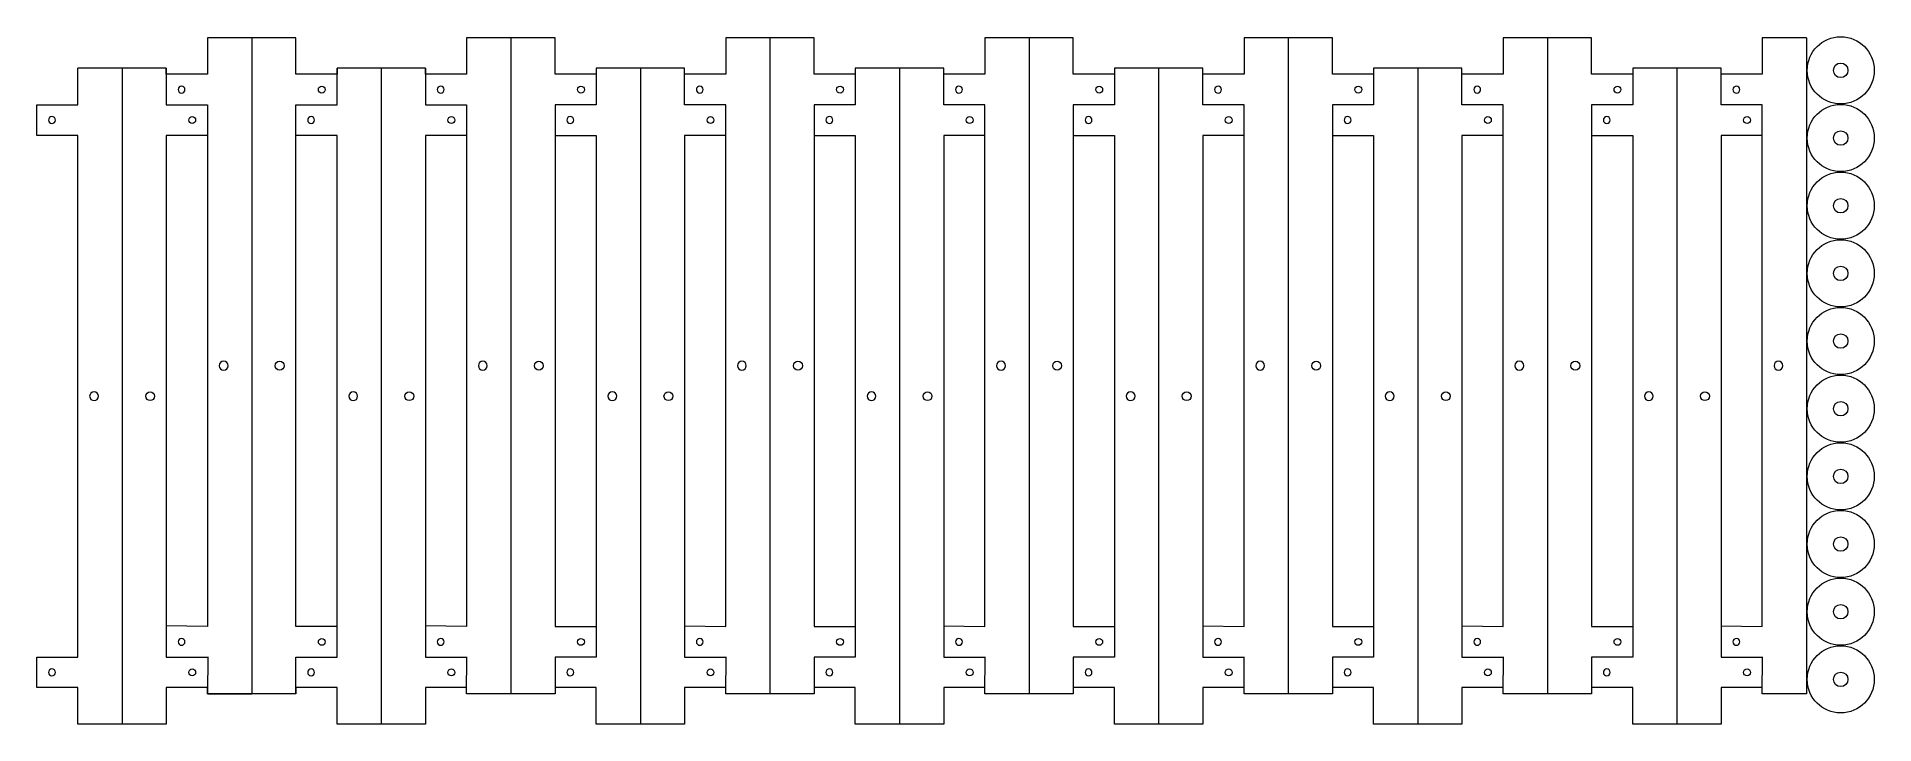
# Model space of a CAD drawing. Header units: millimetres. Extents: x -301 to 302, y -149 to 76.
import ezdxf

# ---------------------------------------------------------------- set-up
doc = ezdxf.new("R2010")
doc.units = ezdxf.units.MM
doc.header["$MEASUREMENT"] = 0
doc.layers.add('Layer 1', color=7, linetype='Continuous')

msp = doc.modelspace()

# ---------------------------------------------------------------- linework, layer by layer
at = {"layer": 'Layer 1', "color": 175, "lineweight": 18}
for points in [[(279.2898, 75.5376), (264.7898, 75.5376), (264.7898, 63.5376), (251.2898, 63.5376), (251.2898, 65.5376), (222.2898, 65.5376), (222.2898, 63.5376), (208.7898, 63.5376), (208.7898, 75.5376), (179.7898, 75.5376), (179.7898, 63.5376), (166.2898, 63.5376), (166.2898, 65.5376), (137.2898, 65.5376), (137.2898, 63.5376), (123.7898, 63.5376), (123.7898, 75.5376), (94.7898, 75.5376), (94.7898, 63.5376), (81.2898, 63.5376), (81.2898, 65.5376), (52.2898, 65.5376), (52.2898, 63.5376), (38.7898, 63.5376), (38.7898, 75.5376), (9.7898, 75.5376), (9.7898, 63.5376), (-3.7102, 63.5376), (-3.7102, 65.5376), (-32.7102, 65.5376), (-32.7102, 63.5376), (-46.2102, 63.5376), (-46.2102, 75.5376), (-75.2102, 75.5376), (-75.2102, 63.5376), (-88.7102, 63.5376), (-88.7102, 65.5376), (-117.7102, 65.5376), (-117.7102, 63.5376), (-131.2102, 63.5376), (-131.2102, 75.5376), (-160.2102, 75.5376), (-160.2102, 63.5376), (-173.7102, 63.5376), (-173.7102, 65.5376), (-202.7102, 65.5376), (-202.7102, 63.5376), (-216.2102, 63.5376), (-216.2102, 75.5376), (-245.2102, 75.5376), (-245.2102, 63.5376), (-258.7102, 63.5376), (-258.7102, 65.5376), (-287.7102, 65.5376)], [(279.2898, -139.4624), (264.7898, -139.4624), (264.7898, -137.4624), (251.2898, -137.4624), (251.2898, -149.4624), (222.2898, -149.4624), (222.2898, -137.4624), (208.7898, -137.4624), (208.7898, -139.4624), (179.7898, -139.4624), (179.7898, -137.4624), (166.2898, -137.4624), (166.2898, -149.4624), (137.2898, -149.4624), (137.2898, -137.4624), (123.7898, -137.4624), (123.7898, -139.4624), (94.7898, -139.4624), (94.7898, -137.4624), (81.2898, -137.4624), (81.2898, -149.4624), (52.2898, -149.4624), (52.2898, -137.4624), (38.7898, -137.4624), (38.7898, -139.4624), (9.7898, -139.4624), (9.7898, -137.4624), (-3.7102, -137.4624), (-3.7102, -149.4624), (-32.7102, -149.4624), (-32.7102, -137.4624), (-46.2102, -137.4624), (-46.2102, -139.4624), (-75.2102, -139.4624), (-75.2102, -137.4624), (-88.7102, -137.4624), (-88.7102, -149.4624), (-117.7102, -149.4624), (-117.7102, -137.4624), (-131.2102, -137.4624), (-131.2102, -139.4624), (-160.2102, -139.4624), (-160.2102, -137.4624), (-173.7102, -137.4624), (-173.7102, -149.4624), (-202.7102, -149.4624), (-202.7102, -137.4624), (-216.2102, -137.4624), (-216.2102, -139.4624), (-245.2102, -139.4624), (-245.2102, -137.4624), (-258.7102, -137.4624), (-258.7102, -149.4624), (-287.7102, -149.4624), (-287.7102, -137.4624), (-301.2102, -137.4624)]]:
    msp.add_lwpolyline(points, dxfattribs=at)
at = {"layer": 'Layer 1', "color": 114, "lineweight": 9}
for points in [[(-230.7102, 75.5376), (-230.7102, -139.4624)], [(-145.7102, 75.5376), (-145.7102, -139.4624)], [(-60.7102, 75.5376), (-60.7102, -139.4624)], [(24.2898, 75.5376), (24.2898, -139.4624)], [(109.2898, 75.5376), (109.2898, -139.4624)], [(194.2898, 75.5376), (194.2898, -139.4624)], [(279.2898, 75.5376), (279.2898, -139.4624)], [(-301.2102, -137.4624), (-301.2102, -127.4623), (-287.7102, -127.4624), (-287.7102, 43.5376), (-301.2102, 43.5376), (-301.2102, 53.5376), (-287.7102, 53.5376), (-287.7102, 65.5376)], [(-273.2102, 65.5376), (-273.2102, -149.4624)], [(-258.7102, 65.5376), (-258.7102, 53.5376), (-245.2102, 53.5376), (-245.2102, -117.4624), (-258.7835, -117.1643)], [(-202.7102, -117.4624), (-216.2102, -117.4624), (-216.2102, 53.5376), (-202.7102, 53.5376), (-202.7102, 65.5376)], [(-188.2102, 65.5376), (-188.2102, -149.4624)], [(-173.7102, 65.5376), (-173.7102, 53.5376), (-160.2102, 53.5376), (-160.2102, -117.4624), (-173.7835, -117.1643)], [(-117.7102, 65.5376), (-117.7102, 53.5376), (-131.2102, 53.5376), (-131.2102, -117.4624), (-117.7102, -117.4624)], [(-103.2102, 65.5376), (-103.2102, -149.4624)], [(-88.7835, -117.1643), (-75.2102, -117.4624), (-75.2102, 53.5376), (-88.7102, 53.5376), (-88.7102, 65.5376)], [(-32.7102, 65.5376), (-32.7102, 53.5376), (-46.2102, 53.5376), (-46.2102, -117.4624), (-32.7102, -117.4624)], [(-18.2102, 65.5376), (-18.2102, -149.4624)], [(-3.7835, -117.1643), (9.7898, -117.4624), (9.7898, 53.5376), (-3.7102, 53.5376), (-3.7102, 65.5376)], [(52.2898, 65.5376), (52.2898, 53.5376), (38.7898, 53.5376), (38.7898, -117.4624), (52.2898, -117.4624)], [(66.7898, 65.5376), (66.7898, -149.4624)], [(81.2165, -117.1643), (94.7898, -117.4624), (94.7898, 53.5376), (81.2898, 53.5376), (81.2898, 65.5376)], [(137.2898, 65.5376), (137.2898, 53.5376), (123.7898, 53.5376), (123.7898, -117.4624), (137.2898, -117.4624)], [(151.7898, 65.5376), (151.7898, -149.4624)], [(166.2165, -117.1643), (179.7898, -117.4624), (179.7898, 53.5376), (166.2898, 53.5376), (166.2898, 65.5376)], [(222.2898, 65.5376), (222.2898, 53.5376), (208.7898, 53.5376), (208.7898, -117.4624), (222.2898, -117.4624)], [(251.2165, -117.1643), (264.7898, -117.4624), (264.7898, 53.5376), (251.2898, 53.5376), (251.2898, 65.5376), (236.7898, 65.5376)], [(236.7898, 65.5376), (236.7898, -149.4624)], [(-245.2102, 43.5376), (-258.7102, 43.5376), (-258.7102, -127.4624), (-245.2102, -127.4624)], [(-216.2102, -139.4624), (-216.2102, -127.4623), (-202.7102, -127.4624), (-202.7102, 43.5376), (-216.2102, 43.5376)], [(-160.2102, 43.5376), (-173.7102, 43.5376), (-173.7102, -127.4624), (-160.2102, -127.4624)], [(-131.2102, 43.5376), (-117.7102, 43.5376), (-117.7102, -127.4624), (-131.2102, -127.4623), (-131.2102, -139.4624)], [(-75.2102, 43.5376), (-88.7102, 43.5376), (-88.7102, -127.4624), (-75.2102, -127.4624)], [(-46.2102, 43.5376), (-32.7102, 43.5376), (-32.7102, -127.4624), (-46.2102, -127.4623), (-46.2102, -139.4624)], [(9.7898, 43.5376), (-3.7102, 43.5376), (-3.7102, -127.4624), (9.7898, -127.4624)], [(38.7898, 43.5376), (52.2898, 43.5376), (52.2898, -127.4624), (38.7898, -127.4623), (38.7898, -139.4624)], [(94.7898, 43.5376), (81.2898, 43.5376), (81.2898, -127.4624), (94.7898, -127.4624)], [(123.7898, 43.5376), (137.2898, 43.5376), (137.2898, -127.4624), (123.7898, -127.4623), (123.7898, -139.4624)], [(179.7898, 43.5376), (166.2898, 43.5376), (166.2898, -127.4624), (179.7898, -127.4624)], [(208.7898, 43.5376), (222.2898, 43.5376), (222.2898, -127.4624), (208.7898, -127.4623), (208.7898, -139.4624)], [(264.7898, 43.5376), (251.2898, 43.5376), (251.2898, -127.4624), (264.7898, -127.4624)], [(-245.102, -127.421), (-245.2102, -139.4624), (-230.7102, -139.4624)], [(-160.2102, -139.4624), (-160.102, -127.421)], [(-75.2102, -139.4624), (-75.102, -127.421)], [(9.7898, -139.4624), (9.898, -127.421)], [(94.7898, -139.4624), (94.898, -127.421)], [(179.7898, -139.4624), (179.898, -127.421)], [(264.7898, -139.4624), (264.898, -127.421)]]:
    msp.add_lwpolyline(points, dxfattribs=at)
at = {"layer": 'Layer 1', "lineweight": 9}
for points in [[(301.5228, 64.8422), (301.5228, 70.9174), (296.5979, 75.8422), (290.5228, 75.8422), (284.4477, 75.8422), (279.5228, 70.9174), (279.5228, 64.8423), (279.5228, 58.7671), (284.4476, 53.8423), (290.5228, 53.8422), (296.5979, 53.8422), (301.5228, 58.767), (301.5228, 64.8422)], [(301.5228, 42.6638), (301.5228, 48.739), (296.5979, 53.6638), (290.5228, 53.6638), (284.4477, 53.6638), (279.5228, 48.739), (279.5228, 42.6639), (279.5228, 36.5887), (284.4476, 31.6639), (290.5228, 31.6638), (296.5979, 31.6638), (301.5228, 36.5886), (301.5228, 42.6638)], [(301.5228, 20.4854), (301.5228, 26.5606), (296.5979, 31.4854), (290.5228, 31.4854), (284.4477, 31.4854), (279.5228, 26.5606), (279.5228, 20.4855), (279.5228, 14.4103), (284.4476, 9.4855), (290.5228, 9.4854), (296.5979, 9.4854), (301.5228, 14.4102), (301.5228, 20.4854)], [(301.5228, -1.693), (301.5228, 4.3822), (296.5979, 9.307), (290.5228, 9.307), (284.4477, 9.307), (279.5228, 4.3822), (279.5228, -1.6929), (279.5228, -7.7681), (284.4476, -12.6929), (290.5228, -12.693), (296.5979, -12.693), (301.5228, -7.7682), (301.5228, -1.693)], [(301.5228, -23.8714), (301.5228, -17.7962), (296.5979, -12.8714), (290.5228, -12.8714), (284.4477, -12.8714), (279.5228, -17.7962), (279.5228, -23.8713), (279.5228, -29.9465), (284.4476, -34.8713), (290.5228, -34.8714), (296.5979, -34.8714), (301.5228, -29.9466), (301.5228, -23.8714)], [(301.5228, -46.0498), (301.5228, -39.9746), (296.5979, -35.0498), (290.5228, -35.0498), (284.4477, -35.0498), (279.5228, -39.9746), (279.5228, -46.0497), (279.5228, -52.1249), (284.4476, -57.0497), (290.5228, -57.0498), (296.5979, -57.0498), (301.5228, -52.125), (301.5228, -46.0498)], [(301.5228, -68.2282), (301.5228, -62.153), (296.5979, -57.2282), (290.5228, -57.2282), (284.4477, -57.2282), (279.5228, -62.153), (279.5228, -68.2281), (279.5228, -74.3033), (284.4476, -79.2281), (290.5228, -79.2282), (296.5979, -79.2282), (301.5228, -74.3034), (301.5228, -68.2282)], [(301.5228, -90.4066), (301.5228, -84.3314), (296.5979, -79.4066), (290.5228, -79.4066), (284.4477, -79.4066), (279.5228, -84.3314), (279.5228, -90.4065), (279.5228, -96.4817), (284.4476, -101.4065), (290.5228, -101.4066), (296.5979, -101.4066), (301.5228, -96.4818), (301.5228, -90.4066)], [(301.5228, -112.585), (301.5228, -106.5098), (296.5979, -101.585), (290.5228, -101.585), (284.4477, -101.585), (279.5228, -106.5098), (279.5228, -112.5849), (279.5228, -118.6601), (284.4476, -123.5849), (290.5228, -123.585), (296.5979, -123.585), (301.5228, -118.6602), (301.5228, -112.585)], [(301.5228, -134.7634), (301.5228, -128.6882), (296.5979, -123.7634), (290.5228, -123.7634), (284.4477, -123.7634), (279.5228, -128.6882), (279.5228, -134.7633), (279.5228, -140.8385), (284.4476, -145.7633), (290.5228, -145.7634), (296.5979, -145.7634), (301.5228, -140.8386), (301.5228, -134.7634)]]:
    msp.add_open_spline(points, degree=3, knots=[0, 0, 0, 0, 1, 1, 1, 2, 2, 2, 3, 3, 3, 4, 4, 4, 4], dxfattribs=at)
at = {"layer": 'Layer 1', "color": 240, "lineweight": 9}
for points in [[(292.8978, 64.8422), (292.8978, 66.1539), (291.8345, 67.2172), (290.5228, 67.2172), (289.2111, 67.2172), (288.1478, 66.1539), (288.1478, 64.8422), (288.1478, 63.5306), (289.2111, 62.4672), (290.5228, 62.4672), (291.8345, 62.4672), (292.8978, 63.5305), (292.8978, 64.8422)], [(-253.7102, 59.6626), (-253.0888, 59.6626), (-252.5852, 59.159), (-252.5852, 58.5376), (-252.5852, 57.9163), (-253.0889, 57.4126), (-253.7102, 57.4126), (-254.3315, 57.4126), (-254.8352, 57.9163), (-254.8352, 58.5377), (-254.8352, 59.159), (-254.3315, 59.6626), (-253.7102, 59.6626)], [(-207.7102, 59.6626), (-208.3315, 59.6626), (-208.8352, 59.159), (-208.8352, 58.5376), (-208.8352, 57.9163), (-208.3315, 57.4126), (-207.7102, 57.4126), (-207.0889, 57.4126), (-206.5852, 57.9163), (-206.5852, 58.5376), (-206.5852, 59.159), (-207.0889, 59.6626), (-207.7102, 59.6626)], [(-168.7102, 59.6626), (-168.0888, 59.6626), (-167.5852, 59.159), (-167.5852, 58.5376), (-167.5852, 57.9163), (-168.0889, 57.4126), (-168.7102, 57.4126), (-169.3315, 57.4126), (-169.8352, 57.9163), (-169.8352, 58.5377), (-169.8352, 59.159), (-169.3315, 59.6626), (-168.7102, 59.6626)], [(-122.7102, 59.6626), (-123.3315, 59.6626), (-123.8352, 59.159), (-123.8352, 58.5376), (-123.8352, 57.9163), (-123.3315, 57.4126), (-122.7102, 57.4126), (-122.0889, 57.4126), (-121.5852, 57.9163), (-121.5852, 58.5376), (-121.5852, 59.159), (-122.0889, 59.6626), (-122.7102, 59.6626)], [(-83.7102, 59.6626), (-83.0888, 59.6626), (-82.5852, 59.159), (-82.5852, 58.5376), (-82.5852, 57.9163), (-83.0889, 57.4126), (-83.7102, 57.4126), (-84.3315, 57.4126), (-84.8352, 57.9163), (-84.8352, 58.5377), (-84.8352, 59.159), (-84.3315, 59.6626), (-83.7102, 59.6626)], [(-37.7102, 59.6626), (-38.3315, 59.6626), (-38.8352, 59.159), (-38.8352, 58.5376), (-38.8352, 57.9163), (-38.3315, 57.4126), (-37.7102, 57.4126), (-37.0889, 57.4126), (-36.5852, 57.9163), (-36.5852, 58.5376), (-36.5852, 59.159), (-37.0889, 59.6626), (-37.7102, 59.6626)], [(1.2898, 59.6626), (1.9112, 59.6626), (2.4148, 59.159), (2.4148, 58.5376), (2.4148, 57.9163), (1.9111, 57.4126), (1.2898, 57.4126), (0.6685, 57.4126), (0.1648, 57.9163), (0.1648, 58.5377), (0.1648, 59.159), (0.6685, 59.6626), (1.2898, 59.6626)], [(47.2898, 59.6626), (46.6685, 59.6626), (46.1648, 59.159), (46.1648, 58.5376), (46.1648, 57.9163), (46.6685, 57.4126), (47.2898, 57.4126), (47.9111, 57.4126), (48.4148, 57.9163), (48.4148, 58.5376), (48.4148, 59.159), (47.9111, 59.6626), (47.2898, 59.6626)], [(86.2898, 59.6626), (86.9112, 59.6626), (87.4148, 59.159), (87.4148, 58.5376), (87.4148, 57.9163), (86.9111, 57.4126), (86.2898, 57.4126), (85.6685, 57.4126), (85.1648, 57.9163), (85.1648, 58.5377), (85.1648, 59.159), (85.6685, 59.6626), (86.2898, 59.6626)], [(132.2898, 59.6626), (131.6685, 59.6626), (131.1648, 59.159), (131.1648, 58.5376), (131.1648, 57.9163), (131.6685, 57.4126), (132.2898, 57.4126), (132.9111, 57.4126), (133.4148, 57.9163), (133.4148, 58.5376), (133.4148, 59.159), (132.9111, 59.6626), (132.2898, 59.6626)], [(171.2898, 59.6626), (171.9112, 59.6626), (172.4148, 59.159), (172.4148, 58.5376), (172.4148, 57.9163), (171.9111, 57.4126), (171.2898, 57.4126), (170.6685, 57.4126), (170.1648, 57.9163), (170.1648, 58.5377), (170.1648, 59.159), (170.6685, 59.6626), (171.2898, 59.6626)], [(217.2898, 59.6626), (216.6685, 59.6626), (216.1648, 59.159), (216.1648, 58.5376), (216.1648, 57.9163), (216.6685, 57.4126), (217.2898, 57.4126), (217.9111, 57.4126), (218.4148, 57.9163), (218.4148, 58.5376), (218.4148, 59.159), (217.9111, 59.6626), (217.2898, 59.6626)], [(256.2898, 59.6626), (256.9112, 59.6626), (257.4148, 59.159), (257.4148, 58.5376), (257.4148, 57.9163), (256.9111, 57.4126), (256.2898, 57.4126), (255.6685, 57.4126), (255.1648, 57.9163), (255.1648, 58.5377), (255.1648, 59.159), (255.6685, 59.6626), (256.2898, 59.6626)], [(-296.2102, 49.6626), (-295.5888, 49.6626), (-295.0852, 49.159), (-295.0852, 48.5376), (-295.0852, 47.9163), (-295.5889, 47.4126), (-296.2102, 47.4126), (-296.8315, 47.4126), (-297.3352, 47.9163), (-297.3352, 48.5377), (-297.3352, 49.159), (-296.8315, 49.6626), (-296.2102, 49.6626)], [(-250.2102, 49.6626), (-250.8315, 49.6626), (-251.3352, 49.159), (-251.3352, 48.5376), (-251.3352, 47.9163), (-250.8315, 47.4126), (-250.2102, 47.4126), (-249.5889, 47.4126), (-249.0852, 47.9163), (-249.0852, 48.5376), (-249.0852, 49.159), (-249.5889, 49.6626), (-250.2102, 49.6626)], [(-211.2102, 49.6626), (-210.5888, 49.6626), (-210.0852, 49.159), (-210.0852, 48.5376), (-210.0852, 47.9163), (-210.5889, 47.4126), (-211.2102, 47.4126), (-211.8315, 47.4126), (-212.3352, 47.9163), (-212.3352, 48.5377), (-212.3352, 49.159), (-211.8315, 49.6626), (-211.2102, 49.6626)], [(-165.2102, 49.6626), (-165.8315, 49.6626), (-166.3352, 49.159), (-166.3352, 48.5376), (-166.3352, 47.9163), (-165.8315, 47.4126), (-165.2102, 47.4126), (-164.5889, 47.4126), (-164.0852, 47.9163), (-164.0852, 48.5376), (-164.0852, 49.159), (-164.5889, 49.6626), (-165.2102, 49.6626)], [(-126.2102, 49.6626), (-125.5888, 49.6626), (-125.0852, 49.159), (-125.0852, 48.5376), (-125.0852, 47.9163), (-125.5889, 47.4126), (-126.2102, 47.4126), (-126.8315, 47.4126), (-127.3352, 47.9163), (-127.3352, 48.5377), (-127.3352, 49.159), (-126.8315, 49.6626), (-126.2102, 49.6626)], [(-80.2102, 49.6626), (-80.8315, 49.6626), (-81.3352, 49.159), (-81.3352, 48.5376), (-81.3352, 47.9163), (-80.8315, 47.4126), (-80.2102, 47.4126), (-79.5889, 47.4126), (-79.0852, 47.9163), (-79.0852, 48.5376), (-79.0852, 49.159), (-79.5889, 49.6626), (-80.2102, 49.6626)], [(-41.2102, 49.6626), (-40.5888, 49.6626), (-40.0852, 49.159), (-40.0852, 48.5376), (-40.0852, 47.9163), (-40.5889, 47.4126), (-41.2102, 47.4126), (-41.8315, 47.4126), (-42.3352, 47.9163), (-42.3352, 48.5377), (-42.3352, 49.159), (-41.8315, 49.6626), (-41.2102, 49.6626)], [(4.7898, 49.6626), (4.1685, 49.6626), (3.6648, 49.159), (3.6648, 48.5376), (3.6648, 47.9163), (4.1685, 47.4126), (4.7898, 47.4126), (5.4111, 47.4126), (5.9148, 47.9163), (5.9148, 48.5376), (5.9148, 49.159), (5.4111, 49.6626), (4.7898, 49.6626)], [(43.7898, 49.6626), (44.4112, 49.6626), (44.9148, 49.159), (44.9148, 48.5376), (44.9148, 47.9163), (44.4111, 47.4126), (43.7898, 47.4126), (43.1685, 47.4126), (42.6648, 47.9163), (42.6648, 48.5377), (42.6648, 49.159), (43.1685, 49.6626), (43.7898, 49.6626)], [(89.7898, 49.6626), (89.1685, 49.6626), (88.6648, 49.159), (88.6648, 48.5376), (88.6648, 47.9163), (89.1685, 47.4126), (89.7898, 47.4126), (90.4111, 47.4126), (90.9148, 47.9163), (90.9148, 48.5376), (90.9148, 49.159), (90.4111, 49.6626), (89.7898, 49.6626)], [(128.7898, 49.6626), (129.4112, 49.6626), (129.9148, 49.159), (129.9148, 48.5376), (129.9148, 47.9163), (129.4111, 47.4126), (128.7898, 47.4126), (128.1685, 47.4126), (127.6648, 47.9163), (127.6648, 48.5377), (127.6648, 49.159), (128.1685, 49.6626), (128.7898, 49.6626)], [(174.7898, 49.6626), (174.1685, 49.6626), (173.6648, 49.159), (173.6648, 48.5376), (173.6648, 47.9163), (174.1685, 47.4126), (174.7898, 47.4126), (175.4111, 47.4126), (175.9148, 47.9163), (175.9148, 48.5376), (175.9148, 49.159), (175.4111, 49.6626), (174.7898, 49.6626)], [(213.7898, 49.6626), (214.4112, 49.6626), (214.9148, 49.159), (214.9148, 48.5376), (214.9148, 47.9163), (214.4111, 47.4126), (213.7898, 47.4126), (213.1685, 47.4126), (212.6648, 47.9163), (212.6648, 48.5377), (212.6648, 49.159), (213.1685, 49.6626), (213.7898, 49.6626)], [(259.7898, 49.6626), (259.1685, 49.6626), (258.6648, 49.159), (258.6648, 48.5376), (258.6648, 47.9163), (259.1685, 47.4126), (259.7898, 47.4126), (260.4111, 47.4126), (260.9148, 47.9163), (260.9148, 48.5376), (260.9148, 49.159), (260.4111, 49.6626), (259.7898, 49.6626)], [(292.8978, 42.6638), (292.8978, 43.9755), (291.8345, 45.0388), (290.5228, 45.0388), (289.2111, 45.0388), (288.1478, 43.9755), (288.1478, 42.6638), (288.1478, 41.3522), (289.2111, 40.2888), (290.5228, 40.2888), (291.8345, 40.2888), (292.8978, 41.3521), (292.8978, 42.6638)], [(292.8978, 20.4854), (292.8978, 21.7971), (291.8345, 22.8604), (290.5228, 22.8604), (289.2111, 22.8604), (288.1478, 21.7971), (288.1478, 20.4854), (288.1478, 19.1738), (289.2111, 18.1104), (290.5228, 18.1104), (291.8345, 18.1104), (292.8978, 19.1737), (292.8978, 20.4854)], [(292.8978, -1.693), (292.8978, -0.3813), (291.8345, 0.682), (290.5228, 0.682), (289.2111, 0.682), (288.1478, -0.3813), (288.1478, -1.693), (288.1478, -3.0046), (289.2111, -4.068), (290.5228, -4.068), (291.8345, -4.068), (292.8978, -3.0047), (292.8978, -1.693)], [(292.8978, -23.8714), (292.8978, -22.5597), (291.8345, -21.4964), (290.5228, -21.4964), (289.2111, -21.4964), (288.1478, -22.5597), (288.1478, -23.8714), (288.1478, -25.183), (289.2111, -26.2464), (290.5228, -26.2464), (291.8345, -26.2464), (292.8978, -25.1831), (292.8978, -23.8714)], [(-239.9063, -30.5124), (-239.1055, -30.5124), (-238.4563, -31.1616), (-238.4563, -31.9624), (-238.4563, -32.7632), (-239.1055, -33.4124), (-239.9063, -33.4124), (-240.7071, -33.4124), (-241.3563, -32.7632), (-241.3563, -31.9624), (-241.3563, -31.1616), (-240.7071, -30.5124), (-239.9063, -30.5124)], [(-221.5141, -30.5124), (-222.3149, -30.5124), (-222.9641, -31.1616), (-222.9641, -31.9624), (-222.9641, -32.7632), (-222.3149, -33.4124), (-221.5141, -33.4124), (-220.7133, -33.4124), (-220.0641, -32.7632), (-220.0641, -31.9624), (-220.0641, -31.1616), (-220.7133, -30.5124), (-221.5141, -30.5124)], [(-154.9063, -30.5124), (-154.1055, -30.5124), (-153.4563, -31.1616), (-153.4563, -31.9624), (-153.4563, -32.7632), (-154.1055, -33.4124), (-154.9063, -33.4124), (-155.7071, -33.4124), (-156.3563, -32.7632), (-156.3563, -31.9624), (-156.3563, -31.1616), (-155.7071, -30.5124), (-154.9063, -30.5124)], [(-136.5141, -30.5124), (-137.3149, -30.5124), (-137.9641, -31.1616), (-137.9641, -31.9624), (-137.9641, -32.7632), (-137.3149, -33.4124), (-136.5141, -33.4124), (-135.7133, -33.4124), (-135.0641, -32.7632), (-135.0641, -31.9624), (-135.0641, -31.1616), (-135.7133, -30.5124), (-136.5141, -30.5124)], [(-69.9063, -30.5124), (-69.1055, -30.5124), (-68.4563, -31.1616), (-68.4563, -31.9624), (-68.4563, -32.7632), (-69.1055, -33.4124), (-69.9063, -33.4124), (-70.7071, -33.4124), (-71.3563, -32.7632), (-71.3563, -31.9624), (-71.3563, -31.1616), (-70.7071, -30.5124), (-69.9063, -30.5124)], [(-51.5141, -30.5124), (-52.3149, -30.5124), (-52.9641, -31.1616), (-52.9641, -31.9624), (-52.9641, -32.7632), (-52.3149, -33.4124), (-51.5141, -33.4124), (-50.7133, -33.4124), (-50.0641, -32.7632), (-50.0641, -31.9624), (-50.0641, -31.1616), (-50.7133, -30.5124), (-51.5141, -30.5124)], [(15.0937, -30.5124), (15.8945, -30.5124), (16.5437, -31.1616), (16.5437, -31.9624), (16.5437, -32.7632), (15.8945, -33.4124), (15.0937, -33.4124), (14.2929, -33.4124), (13.6437, -32.7632), (13.6437, -31.9624), (13.6437, -31.1616), (14.2929, -30.5124), (15.0937, -30.5124)], [(33.4859, -30.5124), (32.6851, -30.5124), (32.0359, -31.1616), (32.0359, -31.9624), (32.0359, -32.7632), (32.6851, -33.4124), (33.4859, -33.4124), (34.2867, -33.4124), (34.9359, -32.7632), (34.9359, -31.9624), (34.9359, -31.1616), (34.2867, -30.5124), (33.4859, -30.5124)], [(100.0937, -30.5124), (100.8945, -30.5124), (101.5437, -31.1616), (101.5437, -31.9624), (101.5437, -32.7632), (100.8945, -33.4124), (100.0937, -33.4124), (99.2929, -33.4124), (98.6437, -32.7632), (98.6437, -31.9624), (98.6437, -31.1616), (99.2929, -30.5124), (100.0937, -30.5124)], [(118.4859, -30.5124), (117.6851, -30.5124), (117.0359, -31.1616), (117.0359, -31.9624), (117.0359, -32.7632), (117.6851, -33.4124), (118.4859, -33.4124), (119.2867, -33.4124), (119.9359, -32.7632), (119.9359, -31.9624), (119.9359, -31.1616), (119.2867, -30.5124), (118.4859, -30.5124)], [(185.0937, -30.5124), (185.8945, -30.5124), (186.5437, -31.1616), (186.5437, -31.9624), (186.5437, -32.7632), (185.8945, -33.4124), (185.0937, -33.4124), (184.2929, -33.4124), (183.6437, -32.7632), (183.6437, -31.9624), (183.6437, -31.1616), (184.2929, -30.5124), (185.0937, -30.5124)], [(203.4859, -30.5124), (202.6851, -30.5124), (202.0359, -31.1616), (202.0359, -31.9624), (202.0359, -32.7632), (202.6851, -33.4124), (203.4859, -33.4124), (204.2867, -33.4124), (204.9359, -32.7632), (204.9359, -31.9624), (204.9359, -31.1616), (204.2867, -30.5124), (203.4859, -30.5124)], [(270.0937, -30.5124), (270.8945, -30.5124), (271.5437, -31.1616), (271.5437, -31.9624), (271.5437, -32.7632), (270.8945, -33.4124), (270.0937, -33.4124), (269.2929, -33.4124), (268.6437, -32.7632), (268.6437, -31.9624), (268.6437, -31.1616), (269.2929, -30.5124), (270.0937, -30.5124)], [(-282.4063, -40.5124), (-281.6055, -40.5124), (-280.9563, -41.1616), (-280.9563, -41.9624), (-280.9563, -42.7632), (-281.6055, -43.4124), (-282.4063, -43.4124), (-283.2071, -43.4124), (-283.8563, -42.7632), (-283.8563, -41.9624), (-283.8563, -41.1616), (-283.2071, -40.5124), (-282.4063, -40.5124)], [(-264.0141, -40.5124), (-264.8149, -40.5124), (-265.4641, -41.1616), (-265.4641, -41.9624), (-265.4641, -42.7632), (-264.8149, -43.4124), (-264.0141, -43.4124), (-263.2133, -43.4124), (-262.5641, -42.7632), (-262.5641, -41.9624), (-262.5641, -41.1616), (-263.2133, -40.5124), (-264.0141, -40.5124)], [(-197.4063, -40.5124), (-196.6055, -40.5124), (-195.9563, -41.1616), (-195.9563, -41.9624), (-195.9563, -42.7632), (-196.6055, -43.4124), (-197.4063, -43.4124), (-198.2071, -43.4124), (-198.8563, -42.7632), (-198.8563, -41.9624), (-198.8563, -41.1616), (-198.2071, -40.5124), (-197.4063, -40.5124)], [(-179.0141, -40.5124), (-179.8149, -40.5124), (-180.4641, -41.1616), (-180.4641, -41.9624), (-180.4641, -42.7632), (-179.8149, -43.4124), (-179.0141, -43.4124), (-178.2133, -43.4124), (-177.5641, -42.7632), (-177.5641, -41.9624), (-177.5641, -41.1616), (-178.2133, -40.5124), (-179.0141, -40.5124)], [(-112.4063, -40.5124), (-111.6055, -40.5124), (-110.9563, -41.1616), (-110.9563, -41.9624), (-110.9563, -42.7632), (-111.6055, -43.4124), (-112.4063, -43.4124), (-113.2071, -43.4124), (-113.8563, -42.7632), (-113.8563, -41.9624), (-113.8563, -41.1616), (-113.2071, -40.5124), (-112.4063, -40.5124)], [(-94.0141, -40.5124), (-94.8149, -40.5124), (-95.4641, -41.1616), (-95.4641, -41.9624), (-95.4641, -42.7632), (-94.8149, -43.4124), (-94.0141, -43.4124), (-93.2133, -43.4124), (-92.5641, -42.7632), (-92.5641, -41.9624), (-92.5641, -41.1616), (-93.2133, -40.5124), (-94.0141, -40.5124)], [(-27.4063, -40.5124), (-26.6055, -40.5124), (-25.9563, -41.1616), (-25.9563, -41.9624), (-25.9563, -42.7632), (-26.6055, -43.4124), (-27.4063, -43.4124), (-28.2071, -43.4124), (-28.8563, -42.7632), (-28.8563, -41.9624), (-28.8563, -41.1616), (-28.2071, -40.5124), (-27.4063, -40.5124)], [(-9.0141, -40.5124), (-9.8149, -40.5124), (-10.4641, -41.1616), (-10.4641, -41.9624), (-10.4641, -42.7632), (-9.8149, -43.4124), (-9.0141, -43.4124), (-8.2133, -43.4124), (-7.5641, -42.7632), (-7.5641, -41.9624), (-7.5641, -41.1616), (-8.2133, -40.5124), (-9.0141, -40.5124)], [(57.5937, -40.5124), (58.3945, -40.5124), (59.0437, -41.1616), (59.0437, -41.9624), (59.0437, -42.7632), (58.3945, -43.4124), (57.5937, -43.4124), (56.7929, -43.4124), (56.1437, -42.7632), (56.1437, -41.9624), (56.1437, -41.1616), (56.7929, -40.5124), (57.5937, -40.5124)], [(75.9859, -40.5124), (75.1851, -40.5124), (74.5359, -41.1616), (74.5359, -41.9624), (74.5359, -42.7632), (75.1851, -43.4124), (75.9859, -43.4124), (76.7867, -43.4124), (77.4359, -42.7632), (77.4359, -41.9624), (77.4359, -41.1616), (76.7867, -40.5124), (75.9859, -40.5124)], [(142.5937, -40.5124), (143.3945, -40.5124), (144.0437, -41.1616), (144.0437, -41.9624), (144.0437, -42.7632), (143.3945, -43.4124), (142.5937, -43.4124), (141.7929, -43.4124), (141.1437, -42.7632), (141.1437, -41.9624), (141.1437, -41.1616), (141.7929, -40.5124), (142.5937, -40.5124)], [(160.9859, -40.5124), (160.1851, -40.5124), (159.5359, -41.1616), (159.5359, -41.9624), (159.5359, -42.7632), (160.1851, -43.4124), (160.9859, -43.4124), (161.7867, -43.4124), (162.4359, -42.7632), (162.4359, -41.9624), (162.4359, -41.1616), (161.7867, -40.5124), (160.9859, -40.5124)], [(227.5937, -40.5124), (228.3945, -40.5124), (229.0437, -41.1616), (229.0437, -41.9624), (229.0437, -42.7632), (228.3945, -43.4124), (227.5937, -43.4124), (226.7929, -43.4124), (226.1437, -42.7632), (226.1437, -41.9624), (226.1437, -41.1616), (226.7929, -40.5124), (227.5937, -40.5124)], [(245.9859, -40.5124), (245.1851, -40.5124), (244.5359, -41.1616), (244.5359, -41.9624), (244.5359, -42.7632), (245.1851, -43.4124), (245.9859, -43.4124), (246.7867, -43.4124), (247.4359, -42.7632), (247.4359, -41.9624), (247.4359, -41.1616), (246.7867, -40.5124), (245.9859, -40.5124)], [(292.8978, -46.0498), (292.8978, -44.7381), (291.8345, -43.6748), (290.5228, -43.6748), (289.2111, -43.6748), (288.1478, -44.7381), (288.1478, -46.0498), (288.1478, -47.3614), (289.2111, -48.4248), (290.5228, -48.4248), (291.8345, -48.4248), (292.8978, -47.3615), (292.8978, -46.0498)], [(292.8978, -68.2282), (292.8978, -66.9165), (291.8345, -65.8532), (290.5228, -65.8532), (289.2111, -65.8532), (288.1478, -66.9165), (288.1478, -68.2282), (288.1478, -69.5398), (289.2111, -70.6032), (290.5228, -70.6032), (291.8345, -70.6032), (292.8978, -69.5399), (292.8978, -68.2282)], [(292.8978, -90.4066), (292.8978, -89.0949), (291.8345, -88.0316), (290.5228, -88.0316), (289.2111, -88.0316), (288.1478, -89.0949), (288.1478, -90.4066), (288.1478, -91.7182), (289.2111, -92.7816), (290.5228, -92.7816), (291.8345, -92.7816), (292.8978, -91.7183), (292.8978, -90.4066)], [(292.8978, -112.585), (292.8978, -111.2733), (291.8345, -110.21), (290.5228, -110.21), (289.2111, -110.21), (288.1478, -111.2733), (288.1478, -112.585), (288.1478, -113.8966), (289.2111, -114.96), (290.5228, -114.96), (291.8345, -114.96), (292.8978, -113.8967), (292.8978, -112.585)], [(-253.7102, -121.3374), (-253.0889, -121.3375), (-252.5852, -121.841), (-252.5852, -122.4624), (-252.5851, -123.0837), (-253.0889, -123.5874), (-253.7102, -123.5874), (-254.3315, -123.5874), (-254.8352, -123.0837), (-254.8352, -122.4624), (-254.8352, -121.841), (-254.3315, -121.3374), (-253.7102, -121.3374)], [(-207.7102, -121.3374), (-208.3315, -121.3374), (-208.8352, -121.841), (-208.8352, -122.4624), (-208.8352, -123.0837), (-208.3315, -123.5874), (-207.7102, -123.5874), (-207.0889, -123.5874), (-206.5852, -123.0837), (-206.5852, -122.4624), (-206.5852, -121.841), (-207.0889, -121.3374), (-207.7102, -121.3374)], [(-168.7102, -121.3374), (-168.0889, -121.3375), (-167.5852, -121.841), (-167.5852, -122.4624), (-167.5851, -123.0837), (-168.0889, -123.5874), (-168.7102, -123.5874), (-169.3315, -123.5874), (-169.8352, -123.0837), (-169.8352, -122.4624), (-169.8352, -121.841), (-169.3315, -121.3374), (-168.7102, -121.3374)], [(-122.7102, -121.3374), (-123.3315, -121.3374), (-123.8352, -121.841), (-123.8352, -122.4624), (-123.8352, -123.0837), (-123.3315, -123.5874), (-122.7102, -123.5874), (-122.0889, -123.5874), (-121.5852, -123.0837), (-121.5852, -122.4624), (-121.5852, -121.841), (-122.0889, -121.3374), (-122.7102, -121.3374)], [(-83.7102, -121.3374), (-83.0889, -121.3375), (-82.5852, -121.841), (-82.5852, -122.4624), (-82.5851, -123.0837), (-83.0889, -123.5874), (-83.7102, -123.5874), (-84.3315, -123.5874), (-84.8352, -123.0837), (-84.8352, -122.4624), (-84.8352, -121.841), (-84.3315, -121.3374), (-83.7102, -121.3374)], [(-37.7102, -121.3374), (-38.3315, -121.3374), (-38.8352, -121.841), (-38.8352, -122.4624), (-38.8352, -123.0837), (-38.3315, -123.5874), (-37.7102, -123.5874), (-37.0889, -123.5874), (-36.5852, -123.0837), (-36.5852, -122.4624), (-36.5852, -121.841), (-37.0889, -121.3374), (-37.7102, -121.3374)], [(1.2898, -121.3374), (1.9111, -121.3375), (2.4148, -121.841), (2.4148, -122.4624), (2.4149, -123.0837), (1.9111, -123.5874), (1.2898, -123.5874), (0.6685, -123.5874), (0.1648, -123.0837), (0.1648, -122.4624), (0.1648, -121.841), (0.6685, -121.3374), (1.2898, -121.3374)], [(47.2898, -121.3374), (46.6685, -121.3374), (46.1648, -121.841), (46.1648, -122.4624), (46.1648, -123.0837), (46.6685, -123.5874), (47.2898, -123.5874), (47.9111, -123.5874), (48.4148, -123.0837), (48.4148, -122.4624), (48.4148, -121.841), (47.9111, -121.3374), (47.2898, -121.3374)], [(86.2898, -121.3374), (86.9111, -121.3375), (87.4148, -121.841), (87.4148, -122.4624), (87.4149, -123.0837), (86.9111, -123.5874), (86.2898, -123.5874), (85.6685, -123.5874), (85.1648, -123.0837), (85.1648, -122.4624), (85.1648, -121.841), (85.6685, -121.3374), (86.2898, -121.3374)], [(132.2898, -121.3374), (131.6685, -121.3374), (131.1648, -121.841), (131.1648, -122.4624), (131.1648, -123.0837), (131.6685, -123.5874), (132.2898, -123.5874), (132.9111, -123.5874), (133.4148, -123.0837), (133.4148, -122.4624), (133.4148, -121.841), (132.9111, -121.3374), (132.2898, -121.3374)], [(171.2898, -121.3374), (171.9111, -121.3375), (172.4148, -121.841), (172.4148, -122.4624), (172.4149, -123.0837), (171.9111, -123.5874), (171.2898, -123.5874), (170.6685, -123.5874), (170.1648, -123.0837), (170.1648, -122.4624), (170.1648, -121.841), (170.6685, -121.3374), (171.2898, -121.3374)], [(217.2898, -121.3374), (216.6685, -121.3374), (216.1648, -121.841), (216.1648, -122.4624), (216.1648, -123.0837), (216.6685, -123.5874), (217.2898, -123.5874), (217.9111, -123.5874), (218.4148, -123.0837), (218.4148, -122.4624), (218.4148, -121.841), (217.9111, -121.3374), (217.2898, -121.3374)], [(256.2898, -121.3374), (256.9111, -121.3375), (257.4148, -121.841), (257.4148, -122.4624), (257.4149, -123.0837), (256.9111, -123.5874), (256.2898, -123.5874), (255.6685, -123.5874), (255.1648, -123.0837), (255.1648, -122.4624), (255.1648, -121.841), (255.6685, -121.3374), (256.2898, -121.3374)], [(-296.2102, -131.3374), (-295.5889, -131.3375), (-295.0852, -131.841), (-295.0852, -132.4624), (-295.0851, -133.0837), (-295.5889, -133.5874), (-296.2102, -133.5874), (-296.8315, -133.5874), (-297.3352, -133.0837), (-297.3352, -132.4624), (-297.3352, -131.841), (-296.8315, -131.3374), (-296.2102, -131.3374)], [(-250.2102, -131.3374), (-250.8315, -131.3374), (-251.3352, -131.841), (-251.3352, -132.4624), (-251.3352, -133.0837), (-250.8315, -133.5874), (-250.2102, -133.5874), (-249.5889, -133.5874), (-249.0852, -133.0837), (-249.0852, -132.4624), (-249.0852, -131.841), (-249.5889, -131.3374), (-250.2102, -131.3374)], [(-211.2102, -131.3374), (-210.5889, -131.3375), (-210.0852, -131.841), (-210.0852, -132.4624), (-210.0851, -133.0837), (-210.5889, -133.5874), (-211.2102, -133.5874), (-211.8315, -133.5874), (-212.3352, -133.0837), (-212.3352, -132.4624), (-212.3352, -131.841), (-211.8315, -131.3374), (-211.2102, -131.3374)], [(-165.2102, -131.3374), (-165.8315, -131.3374), (-166.3352, -131.841), (-166.3352, -132.4624), (-166.3352, -133.0837), (-165.8315, -133.5874), (-165.2102, -133.5874), (-164.5889, -133.5874), (-164.0852, -133.0837), (-164.0852, -132.4624), (-164.0852, -131.841), (-164.5889, -131.3374), (-165.2102, -131.3374)], [(-126.2102, -131.3374), (-125.5889, -131.3375), (-125.0852, -131.841), (-125.0852, -132.4624), (-125.0851, -133.0837), (-125.5889, -133.5874), (-126.2102, -133.5874), (-126.8315, -133.5874), (-127.3352, -133.0837), (-127.3352, -132.4624), (-127.3352, -131.841), (-126.8315, -131.3374), (-126.2102, -131.3374)], [(-80.2102, -131.3374), (-80.8315, -131.3374), (-81.3352, -131.841), (-81.3352, -132.4624), (-81.3352, -133.0837), (-80.8315, -133.5874), (-80.2102, -133.5874), (-79.5889, -133.5874), (-79.0852, -133.0837), (-79.0852, -132.4624), (-79.0852, -131.841), (-79.5889, -131.3374), (-80.2102, -131.3374)], [(-41.2102, -131.3374), (-40.5889, -131.3375), (-40.0852, -131.841), (-40.0852, -132.4624), (-40.0851, -133.0837), (-40.5889, -133.5874), (-41.2102, -133.5874), (-41.8315, -133.5874), (-42.3352, -133.0837), (-42.3352, -132.4624), (-42.3352, -131.841), (-41.8315, -131.3374), (-41.2102, -131.3374)], [(4.7898, -131.3374), (4.1685, -131.3374), (3.6648, -131.841), (3.6648, -132.4624), (3.6648, -133.0837), (4.1685, -133.5874), (4.7898, -133.5874), (5.4111, -133.5874), (5.9148, -133.0837), (5.9148, -132.4624), (5.9148, -131.841), (5.4111, -131.3374), (4.7898, -131.3374)], [(43.7898, -131.3374), (44.4111, -131.3375), (44.9148, -131.841), (44.9148, -132.4624), (44.9149, -133.0837), (44.4111, -133.5874), (43.7898, -133.5874), (43.1685, -133.5874), (42.6648, -133.0837), (42.6648, -132.4624), (42.6648, -131.841), (43.1685, -131.3374), (43.7898, -131.3374)], [(89.7898, -131.3374), (89.1685, -131.3374), (88.6648, -131.841), (88.6648, -132.4624), (88.6648, -133.0837), (89.1685, -133.5874), (89.7898, -133.5874), (90.4111, -133.5874), (90.9148, -133.0837), (90.9148, -132.4624), (90.9148, -131.841), (90.4111, -131.3374), (89.7898, -131.3374)], [(128.7898, -131.3374), (129.4111, -131.3375), (129.9148, -131.841), (129.9148, -132.4624), (129.9149, -133.0837), (129.4111, -133.5874), (128.7898, -133.5874), (128.1685, -133.5874), (127.6648, -133.0837), (127.6648, -132.4624), (127.6648, -131.841), (128.1685, -131.3374), (128.7898, -131.3374)], [(174.7898, -131.3374), (174.1685, -131.3374), (173.6648, -131.841), (173.6648, -132.4624), (173.6648, -133.0837), (174.1685, -133.5874), (174.7898, -133.5874), (175.4111, -133.5874), (175.9148, -133.0837), (175.9148, -132.4624), (175.9148, -131.841), (175.4111, -131.3374), (174.7898, -131.3374)], [(213.7898, -131.3374), (214.4111, -131.3375), (214.9148, -131.841), (214.9148, -132.4624), (214.9149, -133.0837), (214.4111, -133.5874), (213.7898, -133.5874), (213.1685, -133.5874), (212.6648, -133.0837), (212.6648, -132.4624), (212.6648, -131.841), (213.1685, -131.3374), (213.7898, -131.3374)], [(259.7898, -131.3374), (259.1685, -131.3374), (258.6648, -131.841), (258.6648, -132.4624), (258.6648, -133.0837), (259.1685, -133.5874), (259.7898, -133.5874), (260.4111, -133.5874), (260.9148, -133.0837), (260.9148, -132.4624), (260.9148, -131.841), (260.4111, -131.3374), (259.7898, -131.3374)], [(292.8978, -134.7634), (292.8978, -133.4517), (291.8345, -132.3884), (290.5228, -132.3884), (289.2111, -132.3884), (288.1478, -133.4517), (288.1478, -134.7634), (288.1478, -136.075), (289.2111, -137.1384), (290.5228, -137.1384), (291.8345, -137.1384), (292.8978, -136.0751), (292.8978, -134.7634)]]:
    msp.add_open_spline(points, degree=3, knots=[0, 0, 0, 0, 1, 1, 1, 2, 2, 2, 3, 3, 3, 4, 4, 4, 4], dxfattribs=at)

doc.saveas('drawing.dxf')
